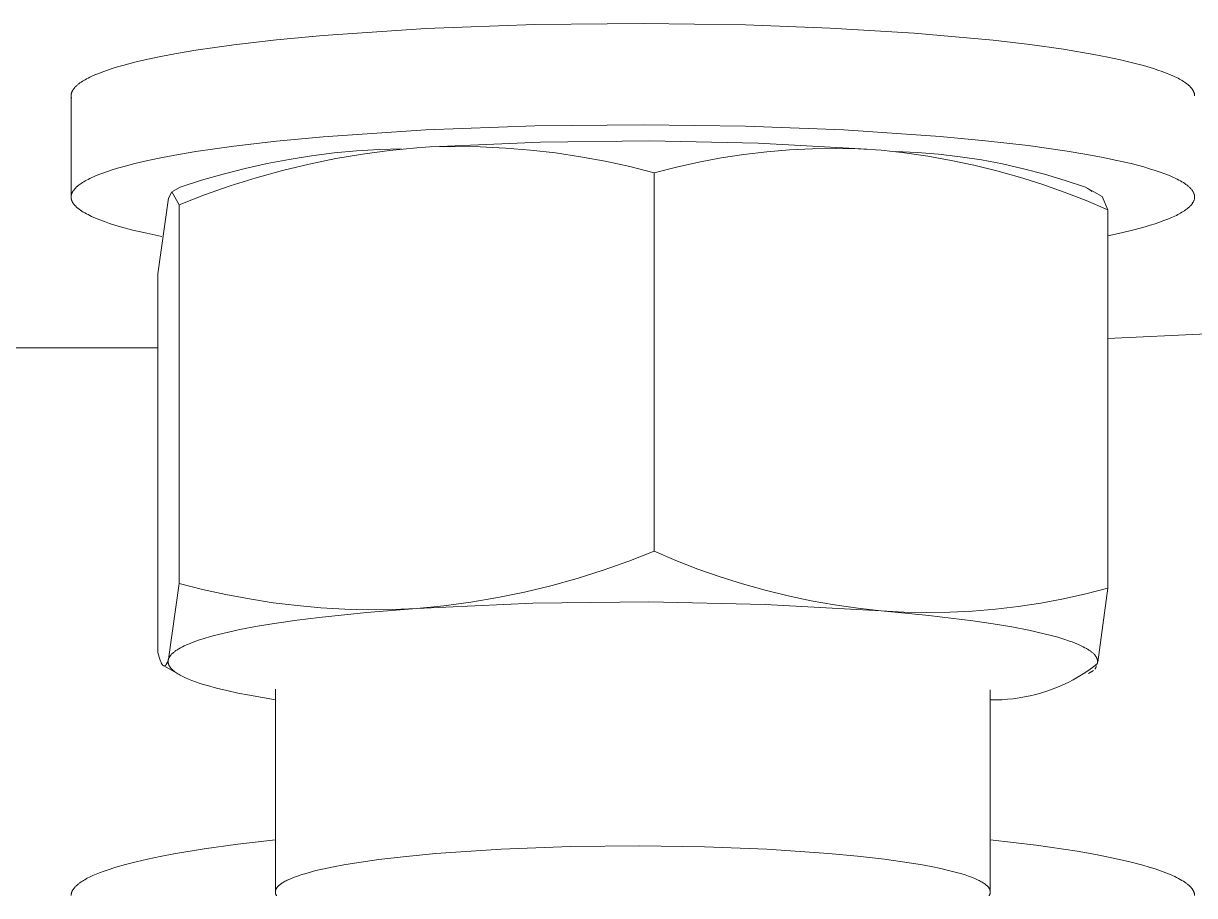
# Model space of a CAD drawing. Header units: millimetres. Extents: x -253 to 4295, y -442 to 2895.
# Drawn here: x 1567.67 to 1581.43, y 2440.89 to 2451.14 of the extents above; entities that cross this region are included whole.
import ezdxf

# ---------------------------------------------------------------- set-up
doc = ezdxf.new("R2010")
doc.units = ezdxf.units.MM
doc.layers.add('ZANO_R', color=7, linetype='Continuous', lineweight=0)

msp = doc.modelspace()

# ---------------------------------------------------------------- linework, layer by layer
at = {"layer": 'ZANO_R'}
for p, q in [((1572.402, 2451.08), (1573.683, 2451.127)), ((1573.683, 2451.127), (1574.957, 2451.14)), ((1574.957, 2451.14), (1576.156, 2451.123)), ((1576.156, 2451.123), (1577.151, 2451.086)), ((1570.647, 2450.947), (1571.196, 2450.999)), ((1571.196, 2450.999), (1572.402, 2451.08)), ((1577.151, 2451.086), (1578.138, 2451.026)), ((1578.138, 2451.026), (1579.068, 2450.942)), ((1569.697, 2450.824), (1570.145, 2450.888)), ((1570.145, 2450.888), (1570.647, 2450.947)), ((1579.068, 2450.942), (1579.497, 2450.892)), ((1579.497, 2450.892), (1579.892, 2450.836)), ((1568.98, 2450.683), (1569.136, 2450.719)), ((1569.136, 2450.719), (1569.308, 2450.755)), ((1569.308, 2450.755), (1569.495, 2450.79)), ((1569.495, 2450.79), (1569.697, 2450.824)), ((1579.892, 2450.836), (1580.25, 2450.776)), ((1580.25, 2450.776), (1580.413, 2450.744)), ((1580.413, 2450.744), (1580.564, 2450.712)), ((1580.564, 2450.712), (1580.704, 2450.678)), ((1568.557, 2450.553), (1568.606, 2450.572)), ((1568.606, 2450.572), (1568.659, 2450.591)), ((1568.659, 2450.591), (1568.715, 2450.609)), ((1568.715, 2450.609), (1568.776, 2450.628)), ((1568.776, 2450.628), (1568.84, 2450.646)), ((1568.84, 2450.646), (1568.98, 2450.683)), ((1580.704, 2450.678), (1580.833, 2450.644)), ((1580.833, 2450.644), (1580.949, 2450.61)), ((1580.949, 2450.61), (1581.002, 2450.592)), ((1581.002, 2450.592), (1581.052, 2450.575)), ((1581.052, 2450.575), (1581.099, 2450.557)), ((1568.316, 2450.425), (1568.323, 2450.43)), ((1568.323, 2450.43), (1568.329, 2450.435)), ((1568.329, 2450.435), (1568.336, 2450.44)), ((1568.336, 2450.44), (1568.351, 2450.45)), ((1568.351, 2450.45), (1568.367, 2450.461)), ((1568.367, 2450.461), (1568.382, 2450.47)), ((1568.382, 2450.47), (1568.398, 2450.479)), ((1568.398, 2450.479), (1568.415, 2450.488)), ((1568.415, 2450.488), (1568.432, 2450.497)), ((1568.432, 2450.497), (1568.451, 2450.507)), ((1568.451, 2450.507), (1568.47, 2450.516)), ((1568.47, 2450.516), (1568.512, 2450.535)), ((1568.512, 2450.535), (1568.557, 2450.553)), ((1581.099, 2450.557), (1581.143, 2450.539)), ((1581.143, 2450.539), (1581.184, 2450.521)), ((1581.184, 2450.521), (1581.221, 2450.504)), ((1581.221, 2450.504), (1581.239, 2450.495)), ((1581.239, 2450.495), (1581.256, 2450.486)), ((1581.256, 2450.486), (1581.272, 2450.477)), ((1581.272, 2450.477), (1581.287, 2450.468)), ((1581.287, 2450.468), (1581.302, 2450.459)), ((1581.302, 2450.459), (1581.315, 2450.45)), ((1581.315, 2450.45), (1581.328, 2450.441)), ((1581.328, 2450.441), (1581.34, 2450.432)), ((1581.34, 2450.432), (1581.352, 2450.423)), ((1568.233, 2450.301), (1568.234, 2450.304)), ((1568.233, 2450.298), (1568.233, 2450.301)), ((1568.233, 2450.296), (1568.233, 2450.298)), ((1568.233, 2450.293), (1568.233, 2450.296)), ((1568.233, 2450.29), (1568.233, 2450.293)), ((1568.233, 2449.116), (1568.233, 2450.29)), ((1568.234, 2450.307), (1568.235, 2450.309)), ((1568.234, 2450.304), (1568.234, 2450.307)), ((1568.235, 2450.312), (1568.236, 2450.315)), ((1568.235, 2450.309), (1568.235, 2450.312)), ((1568.236, 2450.318), (1568.237, 2450.32)), ((1568.236, 2450.315), (1568.236, 2450.318)), ((1568.237, 2450.32), (1568.238, 2450.323)), ((1568.238, 2450.323), (1568.239, 2450.326)), ((1568.239, 2450.326), (1568.24, 2450.329)), ((1568.24, 2450.329), (1568.241, 2450.331)), ((1568.241, 2450.331), (1568.242, 2450.334)), ((1568.242, 2450.334), (1568.243, 2450.337)), ((1568.243, 2450.337), (1568.244, 2450.34)), ((1568.244, 2450.34), (1568.245, 2450.342)), ((1568.245, 2450.342), (1568.247, 2450.345)), ((1568.247, 2450.345), (1568.248, 2450.348)), ((1568.248, 2450.348), (1568.249, 2450.35)), ((1568.249, 2450.35), (1568.251, 2450.353)), ((1568.251, 2450.353), (1568.253, 2450.356)), ((1568.253, 2450.356), (1568.254, 2450.359)), ((1568.254, 2450.359), (1568.256, 2450.361)), ((1568.256, 2450.361), (1568.26, 2450.367)), ((1568.26, 2450.367), (1568.263, 2450.372)), ((1568.263, 2450.372), (1568.268, 2450.377)), ((1568.268, 2450.377), (1568.272, 2450.383)), ((1568.272, 2450.383), (1568.277, 2450.388)), ((1568.277, 2450.388), (1568.282, 2450.393)), ((1568.282, 2450.393), (1568.287, 2450.399)), ((1568.287, 2450.399), (1568.292, 2450.404)), ((1568.292, 2450.404), (1568.298, 2450.409)), ((1568.298, 2450.409), (1568.304, 2450.414)), ((1568.304, 2450.414), (1568.31, 2450.419)), ((1568.31, 2450.419), (1568.316, 2450.425)), ((1581.352, 2450.423), (1581.357, 2450.419)), ((1581.357, 2450.419), (1581.362, 2450.414)), ((1581.362, 2450.414), (1581.367, 2450.41)), ((1581.367, 2450.41), (1581.372, 2450.405)), ((1581.372, 2450.405), (1581.377, 2450.401)), ((1581.377, 2450.401), (1581.381, 2450.396)), ((1581.381, 2450.396), (1581.386, 2450.392)), ((1581.386, 2450.392), (1581.39, 2450.387)), ((1581.39, 2450.387), (1581.394, 2450.383)), ((1581.394, 2450.383), (1581.397, 2450.378)), ((1581.397, 2450.378), (1581.401, 2450.374)), ((1581.401, 2450.374), (1581.404, 2450.369)), ((1581.404, 2450.369), (1581.407, 2450.365)), ((1581.407, 2450.365), (1581.41, 2450.361)), ((1581.41, 2450.361), (1581.413, 2450.356)), ((1581.413, 2450.356), (1581.416, 2450.352)), ((1581.416, 2450.352), (1581.418, 2450.347)), ((1581.418, 2450.347), (1581.42, 2450.343)), ((1581.42, 2450.343), (1581.422, 2450.338)), ((1581.422, 2450.338), (1581.424, 2450.334)), ((1581.424, 2450.334), (1581.426, 2450.33)), ((1581.426, 2450.33), (1581.427, 2450.325)), ((1581.427, 2450.325), (1581.429, 2450.321)), ((1581.429, 2450.321), (1581.43, 2450.316)), ((1581.43, 2450.316), (1581.431, 2450.312)), ((1581.431, 2450.312), (1581.431, 2450.308)), ((1581.431, 2450.308), (1581.432, 2450.303)), ((1581.432, 2450.303), (1581.433, 2450.299)), ((1581.433, 2450.299), (1581.433, 2450.294)), ((1581.433, 2450.294), (1581.433, 2450.29)), ((1568.237, 2450.261), (1568.233, 2450.281)), ((1571.196, 2449.809), (1572.402, 2449.89)), ((1572.402, 2449.89), (1573.683, 2449.937)), ((1573.683, 2449.937), (1574.957, 2449.95)), ((1574.957, 2449.95), (1576.156, 2449.933)), ((1576.156, 2449.933), (1577.31, 2449.888)), ((1577.31, 2449.888), (1578.443, 2449.812)), ((1570.145, 2449.698), (1570.647, 2449.757)), ((1570.647, 2449.757), (1571.196, 2449.809)), ((1573.748, 2449.746), (1572.471, 2449.691)), ((1575.027, 2449.76), (1573.748, 2449.746)), ((1576.304, 2449.732), (1575.027, 2449.76)), ((1578.443, 2449.812), (1578.978, 2449.762)), ((1578.978, 2449.762), (1579.478, 2449.704)), ((1569.308, 2449.565), (1569.495, 2449.6)), ((1569.495, 2449.6), (1569.697, 2449.634)), ((1569.697, 2449.634), (1570.145, 2449.698)), ((1571.322, 2449.618), (1571.058, 2449.585)), ((1571.586, 2449.642), (1571.322, 2449.618)), ((1571.342, 2449.551), (1571.658, 2449.605)), ((1571.851, 2449.659), (1571.586, 2449.642)), ((1571.658, 2449.605), (1571.975, 2449.648)), ((1572.116, 2449.667), (1571.851, 2449.659)), ((1571.975, 2449.648), (1572.294, 2449.679)), ((1572.447, 2449.689), (1572.294, 2449.679)), ((1572.447, 2449.688), (1572.743, 2449.694)), ((1572.743, 2449.694), (1573.039, 2449.69)), ((1573.039, 2449.69), (1573.335, 2449.675)), ((1573.335, 2449.675), (1573.63, 2449.651)), ((1573.63, 2449.651), (1573.924, 2449.618)), ((1573.924, 2449.618), (1574.217, 2449.574)), ((1576.138, 2449.599), (1576.406, 2449.631)), ((1577.581, 2449.664), (1576.304, 2449.732)), ((1576.406, 2449.631), (1576.674, 2449.653)), ((1576.674, 2449.653), (1576.943, 2449.666)), ((1576.943, 2449.666), (1577.212, 2449.67)), ((1577.212, 2449.67), (1577.481, 2449.665)), ((1577.481, 2449.665), (1577.749, 2449.651)), ((1577.749, 2449.651), (1578.024, 2449.62)), ((1578.172, 2449.625), (1577.919, 2449.637)), ((1578.024, 2449.62), (1578.298, 2449.58)), ((1578.425, 2449.604), (1578.172, 2449.625)), ((1578.677, 2449.574), (1578.425, 2449.604)), ((1579.478, 2449.704), (1579.935, 2449.639)), ((1579.935, 2449.639), (1580.145, 2449.605)), ((1580.145, 2449.605), (1580.34, 2449.569)), ((1568.84, 2449.456), (1568.98, 2449.493)), ((1568.98, 2449.493), (1569.136, 2449.529)), ((1569.136, 2449.529), (1569.308, 2449.565)), ((1570.536, 2449.494), (1570.277, 2449.436)), ((1570.796, 2449.543), (1570.536, 2449.494)), ((1570.717, 2449.412), (1571.028, 2449.487)), ((1571.058, 2449.585), (1570.796, 2449.543)), ((1571.028, 2449.487), (1571.342, 2449.551)), ((1574.217, 2449.574), (1574.508, 2449.52)), ((1574.508, 2449.52), (1574.798, 2449.457)), ((1575.345, 2449.452), (1575.608, 2449.51)), ((1575.608, 2449.51), (1575.872, 2449.559)), ((1575.872, 2449.559), (1576.138, 2449.599)), ((1578.298, 2449.58), (1578.571, 2449.531)), ((1578.571, 2449.531), (1578.841, 2449.474)), ((1578.928, 2449.536), (1578.677, 2449.574)), ((1578.841, 2449.474), (1579.11, 2449.408)), ((1579.177, 2449.489), (1578.928, 2449.536)), ((1579.424, 2449.433), (1579.177, 2449.489)), ((1580.34, 2449.569), (1580.521, 2449.531)), ((1580.521, 2449.531), (1580.687, 2449.493)), ((1580.687, 2449.493), (1580.836, 2449.453)), ((1568.451, 2449.317), (1568.47, 2449.326)), ((1568.47, 2449.326), (1568.512, 2449.345)), ((1568.512, 2449.345), (1568.557, 2449.363)), ((1568.557, 2449.363), (1568.606, 2449.382)), ((1568.606, 2449.382), (1568.659, 2449.401)), ((1568.659, 2449.401), (1568.715, 2449.419)), ((1568.715, 2449.419), (1568.776, 2449.438)), ((1568.776, 2449.438), (1568.84, 2449.456)), ((1570.02, 2449.37), (1569.765, 2449.297)), ((1570.277, 2449.436), (1570.02, 2449.37)), ((1570.103, 2449.23), (1570.409, 2449.326)), ((1570.409, 2449.326), (1570.717, 2449.412)), ((1574.798, 2449.457), (1575.085, 2449.384)), ((1575.085, 2449.384), (1575.345, 2449.452)), ((1575.085, 2449.384), (1575.085, 2444.937)), ((1579.11, 2449.408), (1579.376, 2449.333)), ((1579.376, 2449.333), (1579.64, 2449.25)), ((1579.67, 2449.369), (1579.424, 2449.433)), ((1579.913, 2449.296), (1579.67, 2449.369)), ((1580.836, 2449.453), (1580.904, 2449.433)), ((1580.904, 2449.433), (1580.969, 2449.413)), ((1580.969, 2449.413), (1581.029, 2449.393)), ((1581.029, 2449.393), (1581.085, 2449.372)), ((1581.085, 2449.372), (1581.137, 2449.352)), ((1581.137, 2449.352), (1581.184, 2449.331)), ((1581.184, 2449.331), (1581.206, 2449.321)), ((1568.267, 2449.186), (1568.271, 2449.191)), ((1568.271, 2449.191), (1568.275, 2449.196)), ((1568.275, 2449.196), (1568.279, 2449.2)), ((1568.279, 2449.2), (1568.283, 2449.205)), ((1568.283, 2449.205), (1568.288, 2449.21)), ((1568.288, 2449.21), (1568.293, 2449.215)), ((1568.293, 2449.215), (1568.298, 2449.219)), ((1568.298, 2449.219), (1568.303, 2449.224)), ((1568.303, 2449.224), (1568.309, 2449.229)), ((1568.309, 2449.229), (1568.315, 2449.234)), ((1568.315, 2449.234), (1568.327, 2449.243)), ((1568.327, 2449.243), (1568.339, 2449.252)), ((1568.339, 2449.252), (1568.353, 2449.261)), ((1568.353, 2449.261), (1568.367, 2449.271)), ((1568.367, 2449.271), (1568.382, 2449.28)), ((1568.382, 2449.28), (1568.398, 2449.289)), ((1568.398, 2449.289), (1568.415, 2449.298)), ((1568.415, 2449.298), (1568.432, 2449.307)), ((1568.432, 2449.307), (1568.451, 2449.317)), ((1569.425, 2449.166), (1569.513, 2449.215)), ((1569.765, 2449.297), (1569.513, 2449.215)), ((1569.801, 2449.124), (1570.103, 2449.23)), ((1579.64, 2449.25), (1579.901, 2449.158)), ((1580.153, 2449.215), (1579.913, 2449.296)), ((1580.153, 2449.215), (1580.348, 2449.106)), ((1580.177, 2449.201), (1580.164, 2449.208)), ((1580.19, 2449.193), (1580.177, 2449.201)), ((1580.202, 2449.185), (1580.19, 2449.193)), ((1581.206, 2449.321), (1581.227, 2449.311)), ((1581.227, 2449.311), (1581.247, 2449.3)), ((1581.247, 2449.3), (1581.266, 2449.29)), ((1581.266, 2449.29), (1581.284, 2449.279)), ((1581.284, 2449.279), (1581.301, 2449.269)), ((1581.301, 2449.269), (1581.317, 2449.259)), ((1581.317, 2449.259), (1581.332, 2449.248)), ((1581.332, 2449.248), (1581.339, 2449.243)), ((1581.339, 2449.243), (1581.346, 2449.238)), ((1581.346, 2449.238), (1581.352, 2449.233)), ((1581.352, 2449.233), (1581.358, 2449.227)), ((1581.358, 2449.227), (1581.364, 2449.222)), ((1581.364, 2449.222), (1581.37, 2449.217)), ((1581.37, 2449.217), (1581.376, 2449.212)), ((1581.376, 2449.212), (1581.381, 2449.207)), ((1581.381, 2449.207), (1581.386, 2449.202)), ((1581.386, 2449.202), (1581.39, 2449.196)), ((1581.39, 2449.196), (1581.395, 2449.191)), ((1581.395, 2449.191), (1581.399, 2449.186)), ((1568.233, 2449.11), (1568.234, 2449.113)), ((1568.233, 2449.108), (1568.233, 2449.11)), ((1568.233, 2449.105), (1568.233, 2449.108)), ((1568.233, 2449.103), (1568.233, 2449.105)), ((1568.233, 2449.1), (1568.233, 2449.103)), ((1568.233, 2449.098), (1568.233, 2449.1)), ((1568.233, 2449.095), (1568.233, 2449.098)), ((1568.233, 2449.093), (1568.233, 2449.095)), ((1568.233, 2449.09), (1568.233, 2449.093)), ((1568.234, 2449.088), (1568.233, 2449.09)), ((1568.234, 2449.118), (1568.235, 2449.12)), ((1568.234, 2449.115), (1568.234, 2449.118)), ((1568.234, 2449.113), (1568.234, 2449.115)), ((1568.234, 2449.085), (1568.234, 2449.088)), ((1568.234, 2449.083), (1568.234, 2449.085)), ((1568.235, 2449.08), (1568.234, 2449.083)), ((1568.235, 2449.122), (1568.236, 2449.125)), ((1568.235, 2449.12), (1568.235, 2449.122)), ((1568.235, 2449.077), (1568.235, 2449.08)), ((1568.236, 2449.075), (1568.235, 2449.077)), ((1568.236, 2449.127), (1568.237, 2449.13)), ((1568.236, 2449.125), (1568.236, 2449.127)), ((1568.236, 2449.072), (1568.236, 2449.075)), ((1568.237, 2449.07), (1568.236, 2449.072)), ((1568.237, 2449.13), (1568.238, 2449.132)), ((1568.238, 2449.067), (1568.237, 2449.07)), ((1568.238, 2449.135), (1568.239, 2449.137)), ((1568.238, 2449.132), (1568.238, 2449.135)), ((1568.239, 2449.065), (1568.238, 2449.067)), ((1568.239, 2449.137), (1568.24, 2449.14)), ((1568.239, 2449.062), (1568.239, 2449.065)), ((1568.24, 2449.06), (1568.239, 2449.062)), ((1568.24, 2449.14), (1568.241, 2449.142)), ((1568.241, 2449.057), (1568.24, 2449.06)), ((1568.241, 2449.142), (1568.242, 2449.145)), ((1568.242, 2449.055), (1568.241, 2449.057)), ((1568.242, 2449.145), (1568.243, 2449.147)), ((1568.243, 2449.052), (1568.242, 2449.055)), ((1568.243, 2449.147), (1568.244, 2449.15)), ((1568.244, 2449.05), (1568.243, 2449.052)), ((1568.244, 2449.15), (1568.245, 2449.152)), ((1568.246, 2449.047), (1568.244, 2449.05)), ((1568.245, 2449.152), (1568.246, 2449.155)), ((1568.246, 2449.155), (1568.248, 2449.157)), ((1568.248, 2449.157), (1568.25, 2449.162)), ((1568.25, 2449.162), (1568.253, 2449.167)), ((1568.253, 2449.167), (1568.256, 2449.172)), ((1568.256, 2449.172), (1568.259, 2449.176)), ((1568.259, 2449.176), (1568.263, 2449.181)), ((1568.263, 2449.181), (1568.267, 2449.186)), ((1569.251, 2448.196), (1569.377, 2449.085)), ((1569.377, 2449.085), (1569.417, 2449.162)), ((1569.418, 2449.162), (1569.503, 2449.007)), ((1569.503, 2449.007), (1569.801, 2449.124)), ((1579.901, 2449.158), (1580.16, 2449.059)), ((1580.16, 2449.059), (1580.414, 2448.951)), ((1580.214, 2449.176), (1580.202, 2449.185)), ((1580.225, 2449.167), (1580.214, 2449.176)), ((1580.414, 2448.951), (1580.348, 2449.106)), ((1581.399, 2449.186), (1581.403, 2449.181)), ((1581.403, 2449.181), (1581.407, 2449.176)), ((1581.407, 2449.176), (1581.41, 2449.171)), ((1581.41, 2449.171), (1581.413, 2449.165)), ((1581.413, 2449.165), (1581.416, 2449.16)), ((1581.416, 2449.16), (1581.419, 2449.155)), ((1581.419, 2449.155), (1581.421, 2449.15)), ((1581.421, 2449.15), (1581.424, 2449.145)), ((1581.423, 2449.054), (1581.421, 2449.049)), ((1581.425, 2449.059), (1581.423, 2449.054)), ((1581.424, 2449.145), (1581.426, 2449.14)), ((1581.427, 2449.064), (1581.425, 2449.059)), ((1581.426, 2449.14), (1581.427, 2449.135)), ((1581.427, 2449.135), (1581.429, 2449.13)), ((1581.428, 2449.069), (1581.427, 2449.064)), ((1581.43, 2449.074), (1581.428, 2449.069)), ((1581.429, 2449.13), (1581.43, 2449.125)), ((1581.43, 2449.125), (1581.431, 2449.119)), ((1581.431, 2449.079), (1581.43, 2449.074)), ((1581.431, 2449.119), (1581.432, 2449.114)), ((1581.432, 2449.084), (1581.431, 2449.079)), ((1581.432, 2449.114), (1581.432, 2449.109)), ((1581.432, 2449.109), (1581.433, 2449.104)), ((1581.433, 2449.094), (1581.432, 2449.089)), ((1581.432, 2449.089), (1581.432, 2449.084)), ((1581.433, 2449.104), (1581.433, 2449.099)), ((1581.433, 2449.099), (1581.433, 2449.094)), ((1568.247, 2449.045), (1568.246, 2449.047)), ((1568.248, 2449.042), (1568.247, 2449.045)), ((1568.25, 2449.039), (1568.248, 2449.042)), ((1568.251, 2449.037), (1568.25, 2449.039)), ((1568.254, 2449.032), (1568.251, 2449.037)), ((1568.257, 2449.027), (1568.254, 2449.032)), ((1568.261, 2449.022), (1568.257, 2449.027)), ((1568.265, 2449.017), (1568.261, 2449.022)), ((1568.269, 2449.011), (1568.265, 2449.017)), ((1568.273, 2449.006), (1568.269, 2449.011)), ((1568.278, 2449.001), (1568.273, 2449.006)), ((1568.283, 2448.996), (1568.278, 2449.001)), ((1568.288, 2448.991), (1568.283, 2448.996)), ((1568.293, 2448.986), (1568.288, 2448.991)), ((1568.298, 2448.981), (1568.293, 2448.986)), ((1568.304, 2448.975), (1568.298, 2448.981)), ((1568.31, 2448.97), (1568.304, 2448.975)), ((1568.317, 2448.965), (1568.31, 2448.97)), ((1568.323, 2448.96), (1568.317, 2448.965)), ((1568.33, 2448.955), (1568.323, 2448.96)), ((1568.344, 2448.945), (1568.33, 2448.955)), ((1568.36, 2448.934), (1568.344, 2448.945)), ((1568.376, 2448.924), (1568.36, 2448.934)), ((1568.394, 2448.914), (1568.376, 2448.924)), ((1568.412, 2448.903), (1568.394, 2448.914)), ((1569.503, 2444.56), (1569.503, 2449.007)), ((1580.414, 2444.503), (1580.414, 2448.951)), ((1581.269, 2448.912), (1581.253, 2448.903)), ((1581.284, 2448.921), (1581.269, 2448.912)), ((1581.299, 2448.93), (1581.284, 2448.921)), ((1581.313, 2448.939), (1581.299, 2448.93)), ((1581.327, 2448.948), (1581.313, 2448.939)), ((1581.339, 2448.958), (1581.327, 2448.948)), ((1581.351, 2448.967), (1581.339, 2448.958)), ((1581.357, 2448.972), (1581.351, 2448.967)), ((1581.363, 2448.977), (1581.357, 2448.972)), ((1581.368, 2448.981), (1581.363, 2448.977)), ((1581.373, 2448.986), (1581.368, 2448.981)), ((1581.378, 2448.991), (1581.373, 2448.986)), ((1581.383, 2448.996), (1581.378, 2448.991)), ((1581.387, 2449), (1581.383, 2448.996)), ((1581.392, 2449.005), (1581.387, 2449)), ((1581.396, 2449.01), (1581.392, 2449.005)), ((1581.4, 2449.015), (1581.396, 2449.01)), ((1581.403, 2449.02), (1581.4, 2449.015)), ((1581.407, 2449.025), (1581.403, 2449.02)), ((1581.41, 2449.03), (1581.407, 2449.025)), ((1581.413, 2449.034), (1581.41, 2449.03)), ((1581.416, 2449.039), (1581.413, 2449.034)), ((1581.419, 2449.044), (1581.416, 2449.039)), ((1581.421, 2449.049), (1581.419, 2449.044)), ((1568.432, 2448.893), (1568.412, 2448.903)), ((1568.452, 2448.883), (1568.432, 2448.893)), ((1568.474, 2448.873), (1568.452, 2448.883)), ((1568.52, 2448.852), (1568.474, 2448.873)), ((1568.57, 2448.832), (1568.52, 2448.852)), ((1568.625, 2448.811), (1568.57, 2448.832)), ((1568.684, 2448.791), (1568.625, 2448.811)), ((1568.747, 2448.771), (1568.684, 2448.791)), ((1580.969, 2448.787), (1580.912, 2448.769)), ((1581.022, 2448.805), (1580.969, 2448.787)), ((1581.072, 2448.823), (1581.022, 2448.805)), ((1581.118, 2448.841), (1581.072, 2448.823)), ((1581.161, 2448.859), (1581.118, 2448.841)), ((1581.2, 2448.876), (1581.161, 2448.859)), ((1581.219, 2448.885), (1581.2, 2448.876)), ((1581.236, 2448.894), (1581.219, 2448.885)), ((1581.253, 2448.903), (1581.236, 2448.894)), ((1568.814, 2448.751), (1568.747, 2448.771)), ((1568.96, 2448.712), (1568.814, 2448.751)), ((1569.122, 2448.674), (1568.96, 2448.712)), ((1569.299, 2448.637), (1569.122, 2448.674)), ((1580.575, 2448.681), (1580.414, 2448.646)), ((1580.72, 2448.716), (1580.575, 2448.681)), ((1580.852, 2448.751), (1580.72, 2448.716)), ((1580.912, 2448.769), (1580.852, 2448.751)), ((1569.251, 2443.748), (1569.251, 2448.196)), ((1581.575, 2447.493), (1580.414, 2447.439)), ((1569.251, 2447.327), (1554.833, 2447.327)), ((1575.085, 2444.937), (1574.786, 2444.82)), ((1575.085, 2444.937), (1575.339, 2444.829)), ((1574.786, 2444.82), (1574.484, 2444.714)), ((1575.339, 2444.829), (1575.597, 2444.729)), ((1574.484, 2444.714), (1574.179, 2444.618)), ((1575.597, 2444.729), (1575.859, 2444.638)), ((1569.503, 2444.56), (1569.377, 2443.67)), ((1569.776, 2444.49), (1569.503, 2444.56)), ((1573.87, 2444.532), (1573.559, 2444.457)), ((1574.179, 2444.618), (1573.87, 2444.532)), ((1575.859, 2444.638), (1576.123, 2444.555)), ((1576.123, 2444.555), (1576.389, 2444.48)), ((1570.051, 2444.429), (1569.776, 2444.49)), ((1570.328, 2444.377), (1570.051, 2444.429)), ((1570.607, 2444.333), (1570.328, 2444.377)), ((1573.246, 2444.393), (1572.93, 2444.339)), ((1573.559, 2444.457), (1573.246, 2444.393)), ((1576.389, 2444.48), (1576.658, 2444.414)), ((1576.658, 2444.414), (1576.928, 2444.357)), ((1579.627, 2444.329), (1579.891, 2444.378)), ((1579.891, 2444.378), (1580.154, 2444.436)), ((1580.154, 2444.436), (1580.414, 2444.503)), ((1580.295, 2443.636), (1580.414, 2444.503)), ((1570.887, 2444.299), (1570.607, 2444.333)), ((1571.167, 2444.274), (1570.887, 2444.299)), ((1571.449, 2444.258), (1571.167, 2444.274)), ((1571.73, 2444.251), (1571.449, 2444.258)), ((1572.294, 2444.265), (1571.702, 2444.218)), ((1572.012, 2444.254), (1571.73, 2444.251)), ((1572.294, 2444.265), (1572.012, 2444.254)), ((1573.657, 2444.328), (1572.294, 2444.265)), ((1572.612, 2444.297), (1572.294, 2444.265)), ((1572.93, 2444.339), (1572.612, 2444.297)), ((1575.022, 2444.345), (1573.657, 2444.328)), ((1576.387, 2444.314), (1575.022, 2444.345)), ((1577.749, 2444.237), (1576.387, 2444.314)), ((1576.928, 2444.357), (1577.201, 2444.308)), ((1577.201, 2444.308), (1577.475, 2444.268)), ((1577.475, 2444.268), (1577.749, 2444.237)), ((1577.749, 2444.237), (1578.018, 2444.223)), ((1578.31, 2444.184), (1577.749, 2444.237)), ((1578.556, 2444.222), (1578.825, 2444.235)), ((1578.825, 2444.235), (1579.093, 2444.257)), ((1579.093, 2444.257), (1579.36, 2444.288)), ((1579.36, 2444.288), (1579.627, 2444.329)), ((1570.89, 2444.129), (1570.647, 2444.094)), ((1571.148, 2444.161), (1570.89, 2444.129)), ((1571.702, 2444.218), (1571.148, 2444.161)), ((1578.018, 2444.223), (1578.287, 2444.218)), ((1578.287, 2444.218), (1578.556, 2444.222)), ((1578.828, 2444.122), (1578.31, 2444.184)), ((1579.065, 2444.087), (1578.828, 2444.122)), ((1570.032, 2443.977), (1569.948, 2443.956)), ((1570.217, 2444.018), (1570.032, 2443.977)), ((1570.423, 2444.057), (1570.217, 2444.018)), ((1570.647, 2444.094), (1570.423, 2444.057)), ((1579.285, 2444.049), (1579.065, 2444.087)), ((1579.486, 2444.01), (1579.285, 2444.049)), ((1579.667, 2443.969), (1579.486, 2444.01)), ((1579.749, 2443.948), (1579.667, 2443.969)), ((1569.563, 2443.826), (1569.54, 2443.815)), ((1569.587, 2443.837), (1569.563, 2443.826)), ((1569.612, 2443.848), (1569.587, 2443.837)), ((1569.639, 2443.859), (1569.612, 2443.848)), ((1569.668, 2443.87), (1569.639, 2443.859)), ((1569.729, 2443.892), (1569.668, 2443.87)), ((1569.796, 2443.914), (1569.729, 2443.892)), ((1569.869, 2443.935), (1569.796, 2443.914)), ((1569.948, 2443.956), (1569.869, 2443.935)), ((1579.826, 2443.927), (1579.749, 2443.948)), ((1579.897, 2443.905), (1579.826, 2443.927)), ((1579.962, 2443.883), (1579.897, 2443.905)), ((1579.993, 2443.872), (1579.962, 2443.883)), ((1580.022, 2443.861), (1579.993, 2443.872)), ((1580.049, 2443.85), (1580.022, 2443.861)), ((1580.075, 2443.839), (1580.049, 2443.85)), ((1580.1, 2443.828), (1580.075, 2443.839)), ((1580.123, 2443.816), (1580.1, 2443.828)), ((1569.259, 2443.719), (1569.251, 2443.748)), ((1569.267, 2443.693), (1569.259, 2443.719)), ((1569.271, 2443.68), (1569.267, 2443.693)), ((1569.383, 2443.684), (1569.381, 2443.681)), ((1569.384, 2443.687), (1569.383, 2443.684)), ((1569.385, 2443.69), (1569.384, 2443.687)), ((1569.387, 2443.692), (1569.385, 2443.69)), ((1569.388, 2443.695), (1569.387, 2443.692)), ((1569.39, 2443.698), (1569.388, 2443.695)), ((1569.392, 2443.701), (1569.39, 2443.698)), ((1569.394, 2443.703), (1569.392, 2443.701)), ((1569.395, 2443.706), (1569.394, 2443.703)), ((1569.397, 2443.709), (1569.395, 2443.706)), ((1569.4, 2443.712), (1569.397, 2443.709)), ((1569.402, 2443.714), (1569.4, 2443.712)), ((1569.404, 2443.717), (1569.402, 2443.714)), ((1569.406, 2443.72), (1569.404, 2443.717)), ((1569.411, 2443.726), (1569.406, 2443.72)), ((1569.417, 2443.731), (1569.411, 2443.726)), ((1569.422, 2443.737), (1569.417, 2443.731)), ((1569.428, 2443.742), (1569.422, 2443.737)), ((1569.435, 2443.748), (1569.428, 2443.742)), ((1569.442, 2443.753), (1569.435, 2443.748)), ((1569.449, 2443.759), (1569.442, 2443.753)), ((1569.456, 2443.765), (1569.449, 2443.759)), ((1569.464, 2443.77), (1569.456, 2443.765)), ((1569.472, 2443.776), (1569.464, 2443.77)), ((1569.481, 2443.781), (1569.472, 2443.776)), ((1569.49, 2443.787), (1569.481, 2443.781)), ((1569.499, 2443.793), (1569.49, 2443.787)), ((1569.519, 2443.804), (1569.499, 2443.793)), ((1569.54, 2443.815), (1569.519, 2443.804)), ((1580.144, 2443.805), (1580.123, 2443.816)), ((1580.164, 2443.794), (1580.144, 2443.805)), ((1580.174, 2443.788), (1580.164, 2443.794)), ((1580.183, 2443.782), (1580.174, 2443.788)), ((1580.192, 2443.777), (1580.183, 2443.782)), ((1580.2, 2443.771), (1580.192, 2443.777)), ((1580.208, 2443.766), (1580.2, 2443.771)), ((1580.216, 2443.76), (1580.208, 2443.766)), ((1580.223, 2443.754), (1580.216, 2443.76)), ((1580.23, 2443.749), (1580.223, 2443.754)), ((1580.237, 2443.743), (1580.23, 2443.749)), ((1580.243, 2443.737), (1580.237, 2443.743)), ((1580.249, 2443.732), (1580.243, 2443.737)), ((1580.254, 2443.726), (1580.249, 2443.732)), ((1580.257, 2443.723), (1580.254, 2443.726)), ((1580.259, 2443.72), (1580.257, 2443.723)), ((1580.262, 2443.717), (1580.259, 2443.72)), ((1580.264, 2443.715), (1580.262, 2443.717)), ((1580.266, 2443.712), (1580.264, 2443.715)), ((1580.268, 2443.709), (1580.266, 2443.712)), ((1580.27, 2443.706), (1580.268, 2443.709)), ((1580.272, 2443.703), (1580.27, 2443.706)), ((1580.274, 2443.7), (1580.272, 2443.703)), ((1580.276, 2443.698), (1580.274, 2443.7)), ((1580.278, 2443.695), (1580.276, 2443.698)), ((1580.279, 2443.692), (1580.278, 2443.695)), ((1580.281, 2443.689), (1580.279, 2443.692)), ((1580.282, 2443.686), (1580.281, 2443.689)), ((1580.283, 2443.684), (1580.282, 2443.686)), ((1580.285, 2443.681), (1580.283, 2443.684)), ((1569.275, 2443.669), (1569.271, 2443.68)), ((1569.278, 2443.658), (1569.275, 2443.669)), ((1569.282, 2443.648), (1569.278, 2443.658)), ((1569.286, 2443.638), (1569.282, 2443.648)), ((1569.29, 2443.63), (1569.286, 2443.638)), ((1569.292, 2443.626), (1569.29, 2443.63)), ((1569.294, 2443.622), (1569.292, 2443.626)), ((1569.296, 2443.618), (1569.294, 2443.622)), ((1569.298, 2443.615), (1569.296, 2443.618)), ((1569.3, 2443.612), (1569.298, 2443.615)), ((1569.302, 2443.609), (1569.3, 2443.612)), ((1569.303, 2443.608), (1569.302, 2443.609)), ((1569.304, 2443.606), (1569.303, 2443.608)), ((1569.305, 2443.605), (1569.304, 2443.606)), ((1569.306, 2443.604), (1569.305, 2443.605)), ((1569.307, 2443.602), (1569.306, 2443.604)), ((1569.308, 2443.601), (1569.307, 2443.602)), ((1569.309, 2443.6), (1569.308, 2443.601)), ((1569.31, 2443.599), (1569.309, 2443.6)), ((1569.311, 2443.598), (1569.31, 2443.599)), ((1569.312, 2443.597), (1569.311, 2443.598)), ((1569.313, 2443.596), (1569.312, 2443.597)), ((1569.314, 2443.596), (1569.313, 2443.596)), ((1569.314, 2443.595), (1569.314, 2443.596)), ((1569.315, 2443.595), (1569.314, 2443.595)), ((1569.316, 2443.594), (1569.315, 2443.595)), ((1569.315, 2443.595), (1569.315, 2443.595)), ((1569.317, 2443.594), (1569.316, 2443.594)), ((1569.316, 2443.594), (1569.316, 2443.594)), ((1569.317, 2443.593), (1569.317, 2443.594)), ((1569.318, 2443.593), (1569.317, 2443.593)), ((1569.317, 2443.593), (1569.317, 2443.593)), ((1569.318, 2443.592), (1569.318, 2443.593)), ((1569.319, 2443.592), (1569.318, 2443.592)), ((1569.32, 2443.592), (1569.319, 2443.592)), ((1569.319, 2443.592), (1569.319, 2443.592)), ((1569.321, 2443.591), (1569.32, 2443.592)), ((1569.32, 2443.592), (1569.32, 2443.592)), ((1569.322, 2443.591), (1569.321, 2443.591)), ((1569.321, 2443.591), (1569.321, 2443.591)), ((1569.501, 2443.49), (1569.321, 2443.591)), ((1569.323, 2443.591), (1569.322, 2443.591)), ((1569.322, 2443.591), (1569.322, 2443.591)), ((1569.324, 2443.591), (1569.323, 2443.591)), ((1569.323, 2443.591), (1569.323, 2443.591)), ((1569.324, 2443.59), (1569.324, 2443.591)), ((1569.325, 2443.59), (1569.324, 2443.59)), ((1569.326, 2443.59), (1569.325, 2443.59)), ((1569.325, 2443.59), (1569.325, 2443.59)), ((1569.327, 2443.59), (1569.326, 2443.59)), ((1569.326, 2443.59), (1569.326, 2443.59)), ((1569.328, 2443.59), (1569.327, 2443.59)), ((1569.327, 2443.59), (1569.327, 2443.59)), ((1569.329, 2443.59), (1569.328, 2443.59)), ((1569.328, 2443.59), (1569.328, 2443.59)), ((1569.33, 2443.591), (1569.329, 2443.59)), ((1569.329, 2443.59), (1569.329, 2443.59)), ((1569.331, 2443.591), (1569.33, 2443.591)), ((1569.33, 2443.591), (1569.33, 2443.591)), ((1569.332, 2443.591), (1569.331, 2443.591)), ((1569.331, 2443.591), (1569.331, 2443.591)), ((1569.333, 2443.591), (1569.332, 2443.591)), ((1569.332, 2443.591), (1569.332, 2443.591)), ((1569.334, 2443.592), (1569.333, 2443.592)), ((1569.333, 2443.592), (1569.333, 2443.591)), ((1569.335, 2443.592), (1569.334, 2443.592)), ((1569.334, 2443.592), (1569.334, 2443.592)), ((1569.336, 2443.593), (1569.335, 2443.592)), ((1569.335, 2443.592), (1569.335, 2443.592)), ((1569.337, 2443.593), (1569.336, 2443.593)), ((1569.336, 2443.593), (1569.336, 2443.593)), ((1569.338, 2443.594), (1569.337, 2443.594)), ((1569.337, 2443.594), (1569.337, 2443.593)), ((1569.339, 2443.595), (1569.338, 2443.594)), ((1569.338, 2443.594), (1569.338, 2443.594)), ((1569.34, 2443.595), (1569.339, 2443.595)), ((1569.339, 2443.595), (1569.339, 2443.595)), ((1569.341, 2443.596), (1569.34, 2443.596)), ((1569.34, 2443.596), (1569.34, 2443.595)), ((1569.342, 2443.597), (1569.341, 2443.597)), ((1569.341, 2443.597), (1569.341, 2443.596)), ((1569.343, 2443.598), (1569.342, 2443.597)), ((1569.344, 2443.599), (1569.343, 2443.598)), ((1569.345, 2443.601), (1569.344, 2443.599)), ((1569.346, 2443.602), (1569.345, 2443.601)), ((1569.347, 2443.603), (1569.346, 2443.602)), ((1569.348, 2443.604), (1569.347, 2443.603)), ((1569.349, 2443.606), (1569.348, 2443.604)), ((1569.35, 2443.607), (1569.349, 2443.606)), ((1569.351, 2443.609), (1569.35, 2443.607)), ((1569.352, 2443.61), (1569.351, 2443.609)), ((1569.353, 2443.612), (1569.352, 2443.61)), ((1569.355, 2443.615), (1569.353, 2443.612)), ((1569.357, 2443.619), (1569.355, 2443.615)), ((1569.359, 2443.623), (1569.357, 2443.619)), ((1569.361, 2443.627), (1569.359, 2443.623)), ((1569.363, 2443.632), (1569.361, 2443.627)), ((1569.365, 2443.636), (1569.363, 2443.632)), ((1569.369, 2443.647), (1569.365, 2443.636)), ((1569.373, 2443.658), (1569.369, 2443.647)), ((1569.377, 2443.67), (1569.373, 2443.658)), ((1569.374, 2443.655), (1569.373, 2443.653)), ((1569.373, 2443.653), (1569.373, 2443.651)), ((1569.373, 2443.651), (1569.373, 2443.649)), ((1569.373, 2443.649), (1569.373, 2443.647)), ((1569.373, 2443.647), (1569.373, 2443.645)), ((1569.373, 2443.645), (1569.373, 2443.643)), ((1569.373, 2443.643), (1569.373, 2443.641)), ((1569.373, 2443.641), (1569.373, 2443.64)), ((1569.373, 2443.64), (1569.373, 2443.638)), ((1569.373, 2443.638), (1569.373, 2443.636)), ((1569.373, 2443.636), (1569.373, 2443.634)), ((1569.373, 2443.634), (1569.373, 2443.632)), ((1569.373, 2443.632), (1569.374, 2443.63)), ((1569.375, 2443.661), (1569.374, 2443.659)), ((1569.374, 2443.659), (1569.374, 2443.657)), ((1569.374, 2443.657), (1569.374, 2443.655)), ((1569.374, 2443.63), (1569.374, 2443.628)), ((1569.374, 2443.628), (1569.374, 2443.626)), ((1569.374, 2443.626), (1569.375, 2443.624)), ((1569.376, 2443.665), (1569.375, 2443.663)), ((1569.375, 2443.663), (1569.375, 2443.661)), ((1569.375, 2443.624), (1569.375, 2443.622)), ((1569.375, 2443.622), (1569.376, 2443.62)), ((1569.377, 2443.668), (1569.376, 2443.666)), ((1569.376, 2443.666), (1569.376, 2443.665)), ((1569.376, 2443.62), (1569.376, 2443.618)), ((1569.376, 2443.618), (1569.377, 2443.616)), ((1569.378, 2443.673), (1569.377, 2443.67)), ((1569.377, 2443.67), (1569.377, 2443.668)), ((1569.377, 2443.616), (1569.377, 2443.614)), ((1569.377, 2443.614), (1569.378, 2443.612)), ((1569.379, 2443.676), (1569.378, 2443.673)), ((1569.378, 2443.612), (1569.378, 2443.61)), ((1569.378, 2443.61), (1569.379, 2443.608)), ((1569.38, 2443.679), (1569.379, 2443.676)), ((1569.379, 2443.608), (1569.38, 2443.606)), ((1569.381, 2443.681), (1569.38, 2443.679)), ((1569.38, 2443.606), (1569.381, 2443.605)), ((1569.381, 2443.605), (1569.382, 2443.603)), ((1569.382, 2443.603), (1569.382, 2443.601)), ((1569.382, 2443.601), (1569.383, 2443.599)), ((1569.383, 2443.599), (1569.384, 2443.597)), ((1569.384, 2443.597), (1569.386, 2443.593)), ((1569.386, 2443.593), (1569.389, 2443.589)), ((1569.389, 2443.589), (1569.391, 2443.585)), ((1569.391, 2443.585), (1569.394, 2443.581)), ((1569.394, 2443.581), (1569.396, 2443.577)), ((1569.396, 2443.577), (1569.399, 2443.573)), ((1569.399, 2443.573), (1569.402, 2443.569)), ((1569.402, 2443.569), (1569.406, 2443.565)), ((1569.406, 2443.565), (1569.409, 2443.561)), ((1569.409, 2443.561), (1569.413, 2443.557)), ((1569.413, 2443.557), (1569.416, 2443.553)), ((1569.416, 2443.553), (1569.42, 2443.55)), ((1569.42, 2443.55), (1569.425, 2443.546)), ((1569.425, 2443.546), (1569.429, 2443.542)), ((1580.18, 2443.534), (1580.235, 2443.573)), ((1580.235, 2443.573), (1580.288, 2443.614)), ((1580.262, 2443.552), (1580.265, 2443.557)), ((1580.265, 2443.557), (1580.268, 2443.563)), ((1580.268, 2443.563), (1580.271, 2443.568)), ((1580.271, 2443.568), (1580.274, 2443.574)), ((1580.274, 2443.574), (1580.276, 2443.579)), ((1580.276, 2443.579), (1580.278, 2443.585)), ((1580.278, 2443.585), (1580.28, 2443.59)), ((1580.286, 2443.678), (1580.285, 2443.681)), ((1580.287, 2443.675), (1580.286, 2443.678)), ((1580.288, 2443.672), (1580.287, 2443.675)), ((1580.289, 2443.67), (1580.288, 2443.672)), ((1580.288, 2443.614), (1580.289, 2443.617)), ((1580.29, 2443.667), (1580.289, 2443.67)), ((1580.289, 2443.617), (1580.29, 2443.62)), ((1580.29, 2443.664), (1580.29, 2443.667)), ((1580.291, 2443.661), (1580.29, 2443.664)), ((1580.29, 2443.62), (1580.291, 2443.622)), ((1580.291, 2443.658), (1580.291, 2443.661)), ((1580.292, 2443.656), (1580.291, 2443.658)), ((1580.291, 2443.625), (1580.292, 2443.628)), ((1580.291, 2443.622), (1580.291, 2443.625)), ((1580.292, 2443.653), (1580.292, 2443.656)), ((1580.293, 2443.65), (1580.292, 2443.653)), ((1580.292, 2443.633), (1580.293, 2443.636)), ((1580.292, 2443.631), (1580.292, 2443.633)), ((1580.292, 2443.628), (1580.292, 2443.631)), ((1580.293, 2443.647), (1580.293, 2443.65)), ((1580.293, 2443.644), (1580.293, 2443.647)), ((1580.293, 2443.642), (1580.293, 2443.644)), ((1580.293, 2443.639), (1580.293, 2443.642)), ((1580.293, 2443.636), (1580.293, 2443.639)), ((1569.429, 2443.542), (1569.433, 2443.538)), ((1569.433, 2443.538), (1569.438, 2443.534)), ((1569.438, 2443.534), (1569.443, 2443.53)), ((1569.443, 2443.53), (1569.453, 2443.522)), ((1569.453, 2443.522), (1569.464, 2443.514)), ((1569.464, 2443.514), (1569.476, 2443.506)), ((1569.476, 2443.506), (1569.488, 2443.498)), ((1569.488, 2443.498), (1569.501, 2443.49)), ((1569.501, 2443.49), (1569.515, 2443.483)), ((1569.515, 2443.483), (1569.53, 2443.475)), ((1569.53, 2443.475), (1569.545, 2443.467)), ((1569.545, 2443.467), (1569.561, 2443.459)), ((1569.561, 2443.459), (1569.578, 2443.451)), ((1569.578, 2443.451), (1569.614, 2443.436)), ((1569.614, 2443.436), (1569.652, 2443.42)), ((1569.652, 2443.42), (1569.693, 2443.405)), ((1579.947, 2443.397), (1580.007, 2443.428)), ((1580.007, 2443.428), (1580.066, 2443.461)), ((1580.066, 2443.461), (1580.123, 2443.497)), ((1580.123, 2443.497), (1580.18, 2443.534)), ((1580.247, 2443.537), (1580.185, 2443.502)), ((1569.693, 2443.405), (1569.738, 2443.389)), ((1569.738, 2443.389), (1569.785, 2443.374)), ((1569.785, 2443.374), (1569.834, 2443.359)), ((1569.834, 2443.359), (1569.942, 2443.33)), ((1569.942, 2443.33), (1570.061, 2443.3)), ((1570.061, 2443.3), (1570.19, 2443.272)), ((1570.19, 2443.272), (1570.328, 2443.245)), ((1570.633, 2440.945), (1570.633, 2443.319)), ((1579.033, 2443.311), (1579.033, 2440.95)), ((1579.568, 2443.255), (1579.633, 2443.273)), ((1579.633, 2443.273), (1579.698, 2443.293)), ((1579.698, 2443.293), (1579.761, 2443.316)), ((1579.761, 2443.316), (1579.824, 2443.341)), ((1579.824, 2443.341), (1579.886, 2443.368)), ((1579.886, 2443.368), (1579.947, 2443.397)), ((1570.328, 2443.245), (1570.633, 2443.193)), ((1579.033, 2443.193), (1579.1, 2443.192)), ((1579.1, 2443.192), (1579.168, 2443.194)), ((1579.168, 2443.194), (1579.235, 2443.199)), ((1579.235, 2443.199), (1579.303, 2443.205)), ((1579.303, 2443.205), (1579.37, 2443.214)), ((1579.37, 2443.214), (1579.436, 2443.226)), ((1579.436, 2443.226), (1579.502, 2443.239)), ((1579.502, 2443.239), (1579.568, 2443.255)), ((1569.795, 2441.441), (1570.193, 2441.497)), ((1570.193, 2441.497), (1570.633, 2441.548)), ((1579.033, 2441.548), (1579.57, 2441.484)), ((1579.57, 2441.484), (1580.054, 2441.412)), ((1569.132, 2441.32), (1569.28, 2441.352)), ((1569.28, 2441.352), (1569.44, 2441.382)), ((1569.44, 2441.382), (1569.795, 2441.441)), ((1571.849, 2441.315), (1572.169, 2441.353)), ((1572.169, 2441.353), (1572.519, 2441.386)), ((1572.519, 2441.386), (1573.286, 2441.437)), ((1573.286, 2441.437), (1574.101, 2441.467)), ((1574.101, 2441.467), (1574.912, 2441.475)), ((1574.912, 2441.475), (1575.675, 2441.464)), ((1575.675, 2441.464), (1576.409, 2441.436)), ((1576.409, 2441.436), (1577.13, 2441.387)), ((1577.13, 2441.387), (1577.471, 2441.355)), ((1577.471, 2441.355), (1577.789, 2441.319)), ((1580.054, 2441.412), (1580.273, 2441.373)), ((1580.273, 2441.373), (1580.475, 2441.333)), ((1568.657, 2441.192), (1568.758, 2441.224)), ((1568.758, 2441.224), (1568.871, 2441.257)), ((1568.871, 2441.257), (1568.996, 2441.289)), ((1568.996, 2441.289), (1569.132, 2441.32)), ((1571.109, 2441.185), (1571.208, 2441.208)), ((1571.208, 2441.208), (1571.317, 2441.23)), ((1571.317, 2441.23), (1571.436, 2441.253)), ((1571.436, 2441.253), (1571.564, 2441.274)), ((1571.564, 2441.274), (1571.849, 2441.315)), ((1577.789, 2441.319), (1578.08, 2441.278)), ((1578.08, 2441.278), (1578.213, 2441.256)), ((1578.213, 2441.256), (1578.338, 2441.233)), ((1578.338, 2441.233), (1578.453, 2441.209)), ((1578.453, 2441.209), (1578.558, 2441.184)), ((1580.475, 2441.333), (1580.658, 2441.292)), ((1580.658, 2441.292), (1580.823, 2441.249)), ((1580.823, 2441.249), (1580.898, 2441.227)), ((1580.898, 2441.227), (1580.968, 2441.205)), ((1568.367, 2441.062), (1568.38, 2441.07)), ((1568.38, 2441.07), (1568.394, 2441.078)), ((1568.394, 2441.078), (1568.408, 2441.087)), ((1568.408, 2441.087), (1568.423, 2441.095)), ((1568.423, 2441.095), (1568.455, 2441.111)), ((1568.455, 2441.111), (1568.49, 2441.127)), ((1568.49, 2441.127), (1568.528, 2441.143)), ((1568.528, 2441.143), (1568.568, 2441.159)), ((1568.568, 2441.159), (1568.611, 2441.176)), ((1568.611, 2441.176), (1568.657, 2441.192)), ((1570.76, 2441.066), (1570.772, 2441.072)), ((1570.772, 2441.072), (1570.784, 2441.078)), ((1570.784, 2441.078), (1570.81, 2441.09)), ((1570.81, 2441.09), (1570.839, 2441.102)), ((1570.839, 2441.102), (1570.87, 2441.114)), ((1570.87, 2441.114), (1570.904, 2441.126)), ((1570.904, 2441.126), (1570.94, 2441.138)), ((1570.94, 2441.138), (1570.978, 2441.149)), ((1570.978, 2441.149), (1571.019, 2441.161)), ((1571.019, 2441.161), (1571.109, 2441.185)), ((1578.558, 2441.184), (1578.653, 2441.159)), ((1578.653, 2441.159), (1578.697, 2441.147)), ((1578.697, 2441.147), (1578.738, 2441.134)), ((1578.738, 2441.134), (1578.776, 2441.121)), ((1578.776, 2441.121), (1578.811, 2441.108)), ((1578.811, 2441.108), (1578.844, 2441.095)), ((1578.844, 2441.095), (1578.875, 2441.082)), ((1578.875, 2441.082), (1578.889, 2441.075)), ((1578.889, 2441.075), (1578.902, 2441.068)), ((1578.902, 2441.068), (1578.915, 2441.062)), ((1580.968, 2441.205), (1581.033, 2441.183)), ((1581.033, 2441.183), (1581.094, 2441.161)), ((1581.094, 2441.161), (1581.149, 2441.139)), ((1581.149, 2441.139), (1581.175, 2441.127)), ((1581.175, 2441.127), (1581.199, 2441.116)), ((1581.199, 2441.116), (1581.222, 2441.105)), ((1581.222, 2441.105), (1581.244, 2441.094)), ((1581.244, 2441.094), (1581.265, 2441.082)), ((1581.265, 2441.082), (1581.285, 2441.071)), ((1581.285, 2441.071), (1581.303, 2441.06)), ((1568.24, 2440.931), (1568.241, 2440.933)), ((1568.241, 2440.933), (1568.242, 2440.936)), ((1568.242, 2440.936), (1568.243, 2440.939)), ((1568.243, 2440.939), (1568.244, 2440.941)), ((1568.244, 2440.941), (1568.245, 2440.944)), ((1568.245, 2440.944), (1568.247, 2440.947)), ((1568.247, 2440.947), (1568.248, 2440.95)), ((1568.248, 2440.95), (1568.249, 2440.952)), ((1568.249, 2440.952), (1568.251, 2440.955)), ((1568.251, 2440.955), (1568.253, 2440.958)), ((1568.253, 2440.958), (1568.254, 2440.96)), ((1568.254, 2440.96), (1568.256, 2440.963)), ((1568.256, 2440.963), (1568.26, 2440.968)), ((1568.26, 2440.968), (1568.263, 2440.974)), ((1568.263, 2440.974), (1568.268, 2440.979)), ((1568.268, 2440.979), (1568.272, 2440.985)), ((1568.272, 2440.985), (1568.277, 2440.99)), ((1568.277, 2440.99), (1568.282, 2440.995)), ((1568.282, 2440.995), (1568.287, 2441)), ((1568.287, 2441), (1568.292, 2441.006)), ((1568.292, 2441.006), (1568.298, 2441.011)), ((1568.298, 2441.011), (1568.304, 2441.016)), ((1568.304, 2441.016), (1568.31, 2441.021)), ((1568.31, 2441.021), (1568.316, 2441.027)), ((1568.316, 2441.027), (1568.323, 2441.032)), ((1568.323, 2441.032), (1568.329, 2441.037)), ((1568.329, 2441.037), (1568.336, 2441.042)), ((1568.336, 2441.042), (1568.351, 2441.052)), ((1568.351, 2441.052), (1568.367, 2441.062)), ((1570.633, 2440.941), (1570.634, 2440.945)), ((1570.633, 2440.938), (1570.633, 2440.941)), ((1570.633, 2440.935), (1570.633, 2440.938)), ((1570.633, 2440.932), (1570.633, 2440.935)), ((1570.633, 2440.929), (1570.633, 2440.932)), ((1570.634, 2440.948), (1570.635, 2440.951)), ((1570.634, 2440.945), (1570.634, 2440.948)), ((1570.635, 2440.951), (1570.636, 2440.954)), ((1570.636, 2440.954), (1570.637, 2440.957)), ((1570.637, 2440.957), (1570.638, 2440.961)), ((1570.638, 2440.961), (1570.639, 2440.964)), ((1570.639, 2440.964), (1570.64, 2440.967)), ((1570.64, 2440.967), (1570.642, 2440.97)), ((1570.642, 2440.97), (1570.644, 2440.973)), ((1570.644, 2440.973), (1570.645, 2440.976)), ((1570.645, 2440.976), (1570.647, 2440.979)), ((1570.647, 2440.979), (1570.649, 2440.982)), ((1570.649, 2440.982), (1570.652, 2440.986)), ((1570.652, 2440.986), (1570.654, 2440.989)), ((1570.654, 2440.989), (1570.656, 2440.992)), ((1570.656, 2440.992), (1570.659, 2440.995)), ((1570.659, 2440.995), (1570.662, 2440.998)), ((1570.662, 2440.998), (1570.665, 2441.001)), ((1570.665, 2441.001), (1570.668, 2441.004)), ((1570.668, 2441.004), (1570.671, 2441.007)), ((1570.671, 2441.007), (1570.674, 2441.01)), ((1570.674, 2441.01), (1570.677, 2441.013)), ((1570.677, 2441.013), (1570.681, 2441.016)), ((1570.681, 2441.016), (1570.685, 2441.019)), ((1570.685, 2441.019), (1570.692, 2441.025)), ((1570.692, 2441.025), (1570.7, 2441.031)), ((1570.7, 2441.031), (1570.709, 2441.037)), ((1570.709, 2441.037), (1570.718, 2441.043)), ((1570.718, 2441.043), (1570.728, 2441.049)), ((1570.728, 2441.049), (1570.738, 2441.055)), ((1570.738, 2441.055), (1570.748, 2441.061)), ((1570.748, 2441.061), (1570.76, 2441.066)), ((1578.915, 2441.062), (1578.927, 2441.055)), ((1578.927, 2441.055), (1578.938, 2441.049)), ((1578.938, 2441.049), (1578.949, 2441.042)), ((1578.949, 2441.042), (1578.959, 2441.035)), ((1578.959, 2441.035), (1578.969, 2441.029)), ((1578.969, 2441.029), (1578.973, 2441.025)), ((1578.973, 2441.025), (1578.977, 2441.022)), ((1578.977, 2441.022), (1578.981, 2441.019)), ((1578.981, 2441.019), (1578.985, 2441.016)), ((1578.985, 2441.016), (1578.989, 2441.012)), ((1578.989, 2441.012), (1578.993, 2441.009)), ((1578.993, 2441.009), (1578.996, 2441.006)), ((1578.996, 2441.006), (1579, 2441.002)), ((1579, 2441.002), (1579.003, 2440.999)), ((1579.003, 2440.999), (1579.006, 2440.996)), ((1579.006, 2440.996), (1579.009, 2440.992)), ((1579.009, 2440.992), (1579.011, 2440.989)), ((1579.011, 2440.989), (1579.014, 2440.986)), ((1579.014, 2440.986), (1579.016, 2440.983)), ((1579.016, 2440.983), (1579.018, 2440.979)), ((1579.018, 2440.979), (1579.02, 2440.976)), ((1579.02, 2440.976), (1579.022, 2440.973)), ((1579.022, 2440.973), (1579.024, 2440.97)), ((1579.024, 2440.97), (1579.026, 2440.966)), ((1579.026, 2440.966), (1579.027, 2440.963)), ((1579.027, 2440.963), (1579.028, 2440.96)), ((1579.028, 2440.96), (1579.029, 2440.956)), ((1579.029, 2440.956), (1579.03, 2440.953)), ((1579.03, 2440.953), (1579.031, 2440.95)), ((1579.031, 2440.95), (1579.032, 2440.947)), ((1579.032, 2440.947), (1579.032, 2440.944)), ((1579.032, 2440.944), (1579.033, 2440.94)), ((1579.033, 2440.94), (1579.033, 2440.937)), ((1579.033, 2440.937), (1579.033, 2440.934)), ((1579.033, 2440.934), (1579.033, 2440.931)), ((1581.303, 2441.06), (1581.32, 2441.049)), ((1581.32, 2441.049), (1581.328, 2441.043)), ((1581.328, 2441.043), (1581.336, 2441.037)), ((1581.336, 2441.037), (1581.343, 2441.032)), ((1581.343, 2441.032), (1581.35, 2441.026)), ((1581.35, 2441.026), (1581.357, 2441.02)), ((1581.357, 2441.02), (1581.364, 2441.015)), ((1581.364, 2441.015), (1581.37, 2441.009)), ((1581.37, 2441.009), (1581.376, 2441.003)), ((1581.376, 2441.003), (1581.382, 2440.998)), ((1581.382, 2440.998), (1581.387, 2440.992)), ((1581.387, 2440.992), (1581.392, 2440.987)), ((1581.392, 2440.987), (1581.397, 2440.981)), ((1581.397, 2440.981), (1581.401, 2440.975)), ((1581.401, 2440.975), (1581.405, 2440.97)), ((1581.405, 2440.97), (1581.407, 2440.967)), ((1581.407, 2440.967), (1581.409, 2440.964)), ((1581.409, 2440.964), (1581.411, 2440.961)), ((1581.411, 2440.961), (1581.413, 2440.959)), ((1581.413, 2440.959), (1581.414, 2440.956)), ((1581.414, 2440.956), (1581.416, 2440.953)), ((1581.416, 2440.953), (1581.417, 2440.95)), ((1581.417, 2440.95), (1581.419, 2440.947)), ((1581.419, 2440.947), (1581.42, 2440.945)), ((1581.42, 2440.945), (1581.422, 2440.942)), ((1581.422, 2440.942), (1581.423, 2440.939)), ((1581.423, 2440.939), (1581.424, 2440.936)), ((1581.424, 2440.936), (1581.425, 2440.933)), ((1581.425, 2440.933), (1581.426, 2440.931)), ((1568.233, 2440.903), (1568.234, 2440.906)), ((1568.233, 2440.9), (1568.233, 2440.903)), ((1568.233, 2440.898), (1568.233, 2440.9)), ((1568.233, 2440.895), (1568.233, 2440.898)), ((1568.233, 2440.892), (1568.233, 2440.895)), ((1568.234, 2440.909), (1568.235, 2440.911)), ((1568.234, 2440.906), (1568.234, 2440.909)), ((1568.235, 2440.914), (1568.236, 2440.917)), ((1568.235, 2440.911), (1568.235, 2440.914)), ((1568.236, 2440.92), (1568.237, 2440.922)), ((1568.236, 2440.917), (1568.236, 2440.92)), ((1568.237, 2440.922), (1568.238, 2440.925)), ((1568.238, 2440.925), (1568.239, 2440.928)), ((1568.239, 2440.928), (1568.24, 2440.931)), ((1570.633, 2440.925), (1570.633, 2440.929)), ((1570.634, 2440.922), (1570.633, 2440.925)), ((1570.635, 2440.919), (1570.634, 2440.922)), ((1570.635, 2440.916), (1570.635, 2440.919)), ((1570.636, 2440.912), (1570.635, 2440.916)), ((1570.637, 2440.909), (1570.636, 2440.912)), ((1570.639, 2440.906), (1570.637, 2440.909)), ((1570.64, 2440.903), (1570.639, 2440.906)), ((1570.642, 2440.899), (1570.64, 2440.903)), ((1570.643, 2440.896), (1570.642, 2440.899)), ((1570.645, 2440.893), (1570.643, 2440.896)), ((1570.647, 2440.89), (1570.645, 2440.893)), ((1579.02, 2440.893), (1579.018, 2440.89)), ((1579.022, 2440.896), (1579.02, 2440.893)), ((1579.024, 2440.899), (1579.022, 2440.896)), ((1579.025, 2440.902), (1579.024, 2440.899)), ((1579.027, 2440.905), (1579.025, 2440.902)), ((1579.028, 2440.908), (1579.027, 2440.905)), ((1579.029, 2440.912), (1579.028, 2440.908)), ((1579.03, 2440.915), (1579.029, 2440.912)), ((1579.031, 2440.918), (1579.03, 2440.915)), ((1579.032, 2440.921), (1579.031, 2440.918)), ((1579.033, 2440.927), (1579.032, 2440.924)), ((1579.032, 2440.924), (1579.032, 2440.921)), ((1579.033, 2440.931), (1579.033, 2440.927)), ((1581.426, 2440.931), (1581.427, 2440.928)), ((1581.427, 2440.928), (1581.428, 2440.925)), ((1581.428, 2440.925), (1581.429, 2440.922)), ((1581.429, 2440.922), (1581.429, 2440.92)), ((1581.429, 2440.92), (1581.43, 2440.917)), ((1581.43, 2440.917), (1581.431, 2440.914)), ((1581.431, 2440.914), (1581.431, 2440.911)), ((1581.431, 2440.911), (1581.432, 2440.909)), ((1581.432, 2440.909), (1581.432, 2440.906)), ((1581.432, 2440.906), (1581.432, 2440.903)), ((1581.432, 2440.903), (1581.433, 2440.9)), ((1581.433, 2440.9), (1581.433, 2440.898)), ((1581.433, 2440.898), (1581.433, 2440.895)), ((1581.433, 2440.895), (1581.433, 2440.892))]:
    msp.add_line(p, q, dxfattribs=at)

doc.saveas('drawing.dxf')
